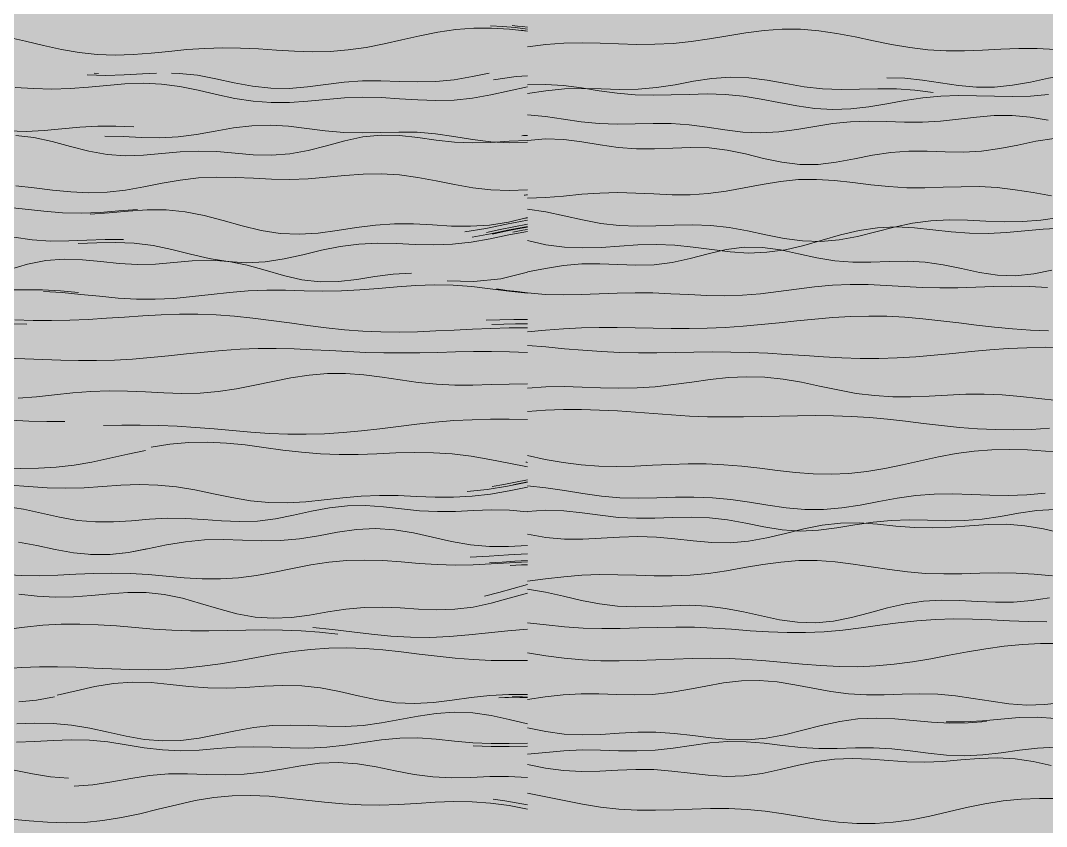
# Model space of a CAD drawing. Header units: metres. Extents: x 0 to 46.1, y -33.1 to 1.9.
# Drawn here: x 10.358 to 11.657, y -26.954 to -25.933 of the extents above; entities that cross this region are included whole.
import ezdxf

# ---------------------------------------------------------------- set-up
doc = ezdxf.new("R2010")
doc.units = ezdxf.units.M
doc.header["$LTSCALE"] = 0.02
doc.layers.add('CONTEXT', color=7, linetype='Continuous', lineweight=13, true_color=0x787878)
doc.layers.add('FILL_(240, 240, 240)', color=7, linetype='Continuous', true_color=0xf0f0f0)

msp = doc.modelspace()

# ---------------------------------------------------------------- hatches: boundary and pattern name
at = {"layer": 'FILL_(240, 240, 240)'}
msp.add_hatch(color=256, dxfattribs=at).paths.add_polyline_path([(19, -28), (19, -25.5), (9, -25.5), (9, -28), (19, -28)])

# ---------------------------------------------------------------- linework, layer by layer
at = {"layer": 'CONTEXT', "lineweight": 9, "transparency": 33554470}
for points in [[(10.9531, -25.94), (10.9688, -25.9408), (10.9844, -25.9422), (11, -25.944)], [(10.9808, -25.9395), (10.9872, -25.9402), (10.9936, -25.9409), (11, -25.9417)], [(10.3414, -25.9544), (10.3641, -25.9595), (10.3868, -25.9648), (10.4095, -25.9698), (10.4322, -25.9736), (10.4549, -25.9761), (10.4776, -25.9769), (10.5003, -25.9763), (10.5231, -25.9746), (10.5458, -25.9723), (10.5685, -25.9701), (10.5912, -25.9685), (10.6139, -25.9678), (10.6366, -25.968), (10.6593, -25.9691), (10.682, -25.9706), (10.7048, -25.9721), (10.7275, -25.9728), (10.7502, -25.9724), (10.7729, -25.9705), (10.7956, -25.9673), (10.8183, -25.9628), (10.841, -25.9577), (10.8637, -25.9525), (10.8864, -25.948), (10.9092, -25.9446), (10.9319, -25.9429), (10.9546, -25.9428), (10.9773, -25.9443), (11, -25.9468)], [(10.992, -25.9456), (10.9946, -25.9459), (10.9973, -25.9462), (11, -25.9466)], [(11, -25.9666), (11.0231, -25.9637), (11.0461, -25.962), (11.0692, -25.9615), (11.0922, -25.962), (11.1153, -25.9628), (11.1384, -25.9634), (11.1614, -25.9633), (11.1845, -25.9621), (11.2075, -25.9598), (11.2306, -25.9565), (11.2537, -25.9527), (11.2767, -25.949), (11.2998, -25.946), (11.3228, -25.9443), (11.3459, -25.9443), (11.369, -25.9461), (11.392, -25.9495), (11.4151, -25.9539), (11.4382, -25.9589), (11.4612, -25.9636), (11.4843, -25.9675), (11.5073, -25.9702), (11.5304, -25.9715), (11.5535, -25.9715), (11.5765, -25.9707), (11.5996, -25.9696), (11.6226, -25.9688), (11.6457, -25.9688), (11.6688, -25.9698)], [(10.4424, -26.0019), (10.4657, -26.0027), (10.4889, -26.0021), (10.5121, -26.0008), (10.5299, -26)], [(10.451, -26), (10.4564, -26.0003)], [(10.549, -26), (10.5586, -26.0002), (10.5818, -26.0026), (10.6051, -26.0069), (10.6283, -26.012), (10.6515, -26.0164), (10.6748, -26.019), (10.698, -26.0192), (10.7212, -26.0172), (10.7445, -26.0141), (10.7677, -26.0113), (10.7909, -26.0096), (10.8141, -26.0095), (10.8374, -26.0103), (10.8606, -26.011), (10.8838, -26.0105), (10.9071, -26.0082), (10.9303, -26.0042), (10.9513, -26)], [(10.957, -26.0085), (10.9713, -26.006), (10.9857, -26.0042), (11, -26.0032)], [(11, -26.0256), (11.0234, -26.0221), (11.0467, -26.0199), (11.0701, -26.0192), (11.0935, -26.0198), (11.1168, -26.0204), (11.1402, -26.0201), (11.1635, -26.0181), (11.1869, -26.0145), (11.2103, -26.0102), (11.2336, -26.0065), (11.257, -26.0048), (11.2804, -26.0057), (11.3037, -26.0088), (11.3271, -26.0131), (11.3505, -26.0171), (11.3738, -26.0198), (11.3972, -26.0207), (11.4205, -26.0203), (11.4439, -26.0196), (11.4673, -26.0196), (11.4906, -26.0213), (11.514, -26.0243)], [(11.4551, -26.0056), (11.4779, -26.0064), (11.5006, -26.0086), (11.5234, -26.012), (11.5461, -26.0154), (11.5689, -26.0175), (11.5916, -26.0176), (11.6144, -26.0152), (11.6372, -26.0111), (11.6599, -26.0063), (11.6827, -26.0022), (11.7036, -26)], [(10.3511, -26.0179), (10.3743, -26.0193), (10.3974, -26.02), (10.4206, -26.0194), (10.4438, -26.0177), (10.467, -26.0154), (10.4901, -26.0134), (10.5133, -26.0126), (10.5365, -26.0137), (10.5597, -26.0168), (10.5828, -26.0215), (10.606, -26.0268), (10.6292, -26.0318), (10.6524, -26.0354), (10.6755, -26.0371), (10.6987, -26.0369), (10.7219, -26.0353), (10.7451, -26.0331), (10.7682, -26.0312), (10.7914, -26.0304), (10.8146, -26.0308), (10.8378, -26.0322), (10.8609, -26.0338), (10.8841, -26.0346), (10.9073, -26.034), (10.9305, -26.0315), (10.9536, -26.0274), (10.9768, -26.0222), (11, -26.0171)], [(11, -26.0148), (11.0228, -26.0143), (11.0455, -26.0157), (11.0683, -26.0186), (11.091, -26.0221), (11.1138, -26.0252), (11.1366, -26.0272), (11.1593, -26.0279), (11.1821, -26.0275), (11.2048, -26.0267), (11.2276, -26.0262), (11.2504, -26.0269), (11.2731, -26.029), (11.2959, -26.0326), (11.3186, -26.037), (11.3414, -26.0413), (11.3642, -26.0445), (11.3869, -26.046), (11.4097, -26.0452), (11.4324, -26.0426), (11.4552, -26.0387), (11.4779, -26.0346), (11.5007, -26.031), (11.5235, -26.0288), (11.5462, -26.028), (11.569, -26.0284), (11.5917, -26.0291), (11.6145, -26.0295), (11.6373, -26.0288), (11.66, -26.0267)], [(11, -26.0528), (11.0227, -26.0549), (11.0455, -26.0582), (11.0682, -26.0614), (11.091, -26.0637), (11.1137, -26.0644), (11.1365, -26.0641), (11.1592, -26.0635), (11.182, -26.0637), (11.2047, -26.0652), (11.2275, -26.0681), (11.2502, -26.0716), (11.273, -26.0744), (11.2957, -26.0755), (11.3185, -26.0743), (11.3412, -26.0713), (11.364, -26.0674), (11.3867, -26.0638), (11.4094, -26.0615), (11.4322, -26.0608), (11.4549, -26.0613), (11.4777, -26.062), (11.5004, -26.062), (11.5232, -26.0606), (11.5459, -26.0581), (11.5687, -26.0554), (11.5914, -26.0535), (11.6142, -26.0534), (11.6369, -26.0555), (11.6597, -26.0592)], [(10.3421, -26.073), (10.3648, -26.0738), (10.3876, -26.0727), (10.4103, -26.0705), (10.4331, -26.0683), (10.4558, -26.0671), (10.4786, -26.0671), (10.5013, -26.068)], [(10.4645, -26.0797), (10.4878, -26.0802), (10.5111, -26.0812), (10.5344, -26.0817), (10.5576, -26.0806), (10.5809, -26.0777), (10.6042, -26.0735), (10.6275, -26.0693), (10.6508, -26.0664), (10.6741, -26.0656), (10.6973, -26.067), (10.7206, -26.0698), (10.7439, -26.0728), (10.7672, -26.0749), (10.7905, -26.0756), (10.8137, -26.0751), (10.837, -26.0744), (10.8603, -26.0747), (10.8836, -26.0766), (10.9069, -26.0799), (10.9302, -26.0838), (10.9534, -26.087), (10.9767, -26.0883), (11, -26.0873)], [(10.3517, -26.0789), (10.3748, -26.0815), (10.398, -26.0866), (10.4211, -26.0929), (10.4443, -26.0988), (10.4674, -26.103), (10.4906, -26.1045), (10.5137, -26.1037), (10.5369, -26.1015), (10.5601, -26.0994), (10.5832, -26.0985), (10.6064, -26.0993), (10.6295, -26.1012), (10.6527, -26.1033), (10.6758, -26.1039), (10.699, -26.1021), (10.7221, -26.0978), (10.7453, -26.0918), (10.7685, -26.0856), (10.7916, -26.0807), (10.8148, -26.0784), (10.8379, -26.0788), (10.8611, -26.0814), (10.8842, -26.0846), (10.9074, -26.0872), (10.9305, -26.0881), (10.9537, -26.0875), (10.9768, -26.0861), (11, -26.0852)], [(10.9927, -26.0791), (10.9951, -26.079), (10.9976, -26.079), (11, -26.0789)], [(11, -26.0853), (11.023, -26.0832), (11.046, -26.084), (11.069, -26.087), (11.092, -26.0908), (11.115, -26.0941), (11.138, -26.0958), (11.1611, -26.0958), (11.1841, -26.0948), (11.2071, -26.094), (11.2301, -26.0946), (11.2531, -26.0974), (11.2761, -26.1022), (11.2991, -26.1078), (11.3221, -26.1127), (11.3451, -26.1156), (11.3681, -26.1156), (11.3911, -26.1128), (11.4141, -26.1084), (11.4371, -26.1037), (11.4602, -26.1002), (11.4832, -26.0986), (11.5062, -26.0987), (11.5292, -26.0996), (11.5522, -26.1), (11.5752, -26.0987), (11.5982, -26.0955), (11.6212, -26.0909), (11.6442, -26.0861), (11.6672, -26.0828)], [(10.3518, -26.1426), (10.375, -26.145), (10.3981, -26.1479), (10.4213, -26.1503), (10.4444, -26.1514), (10.4676, -26.1506), (10.4907, -26.1479), (10.5139, -26.1439), (10.537, -26.1394), (10.5602, -26.1354), (10.5833, -26.1326), (10.6065, -26.1315), (10.6296, -26.1319), (10.6528, -26.133), (10.6759, -26.1341), (10.6991, -26.1344), (10.7222, -26.1336), (10.7454, -26.1318), (10.7685, -26.1296), (10.7917, -26.1279), (10.8148, -26.1275), (10.838, -26.1288), (10.8611, -26.1319), (10.8843, -26.1363), (10.9074, -26.1409), (10.9306, -26.1449), (10.9537, -26.1475), (10.9769, -26.1483), (11, -26.1476)], [(11, -26.1584), (11.0229, -26.1574), (11.0458, -26.1555), (11.0687, -26.1533), (11.0915, -26.1517), (11.1144, -26.1512), (11.1373, -26.1518), (11.1602, -26.1529), (11.1831, -26.1539), (11.206, -26.1538), (11.2289, -26.1523), (11.2518, -26.1493), (11.2746, -26.1452), (11.2975, -26.1408), (11.3204, -26.137), (11.3433, -26.1347), (11.3662, -26.1344), (11.3891, -26.1357), (11.412, -26.1383), (11.4349, -26.1412), (11.4577, -26.1435), (11.4806, -26.1449), (11.5035, -26.145), (11.5264, -26.1444), (11.5493, -26.1437), (11.5722, -26.1436), (11.5951, -26.1448), (11.618, -26.1475), (11.6408, -26.1512), (11.6637, -26.1553)], [(10.9958, -26.1543), (10.9972, -26.1542), (10.9986, -26.1541), (11, -26.154)], [(9.9601, -26.1943), (9.9838, -26.1925), (10.0075, -26.1911), (10.0313, -26.191), (10.055, -26.1925), (10.0787, -26.1953), (10.1025, -26.1984), (10.1262, -26.2006), (10.1499, -26.2008), (10.1737, -26.1986), (10.1974, -26.1939), (10.2211, -26.1875), (10.2449, -26.1807), (10.2686, -26.1747), (10.2923, -26.1706), (10.3161, -26.1691), (10.3398, -26.1698), (10.3635, -26.1721), (10.3873, -26.1748), (10.411, -26.1768), (10.4347, -26.1774), (10.4585, -26.1764), (10.4822, -26.1744), (10.5059, -26.1724)], [(10.4459, -26.1783), (10.47, -26.1767), (10.4941, -26.1745), (10.5182, -26.1728), (10.5423, -26.1729), (10.5663, -26.1753), (10.5904, -26.1801), (10.6145, -26.1865), (10.6386, -26.1934), (10.6627, -26.1992), (10.6868, -26.203), (10.7109, -26.204), (10.735, -26.2024), (10.7591, -26.1991), (10.7832, -26.1954), (10.8073, -26.1923), (10.8314, -26.1908), (10.8554, -26.1909), (10.8795, -26.1921), (10.9036, -26.1935), (10.9277, -26.1938), (10.9518, -26.1922), (10.9759, -26.1884), (11, -26.1827)], [(11, -26.1722), (11.0232, -26.1757), (11.0464, -26.1806), (11.0697, -26.1858), (11.0929, -26.1901), (11.1161, -26.1928), (11.1393, -26.1937), (11.1625, -26.1932), (11.1858, -26.1923), (11.209, -26.1918), (11.2322, -26.1928), (11.2554, -26.1955), (11.2786, -26.1997), (11.3019, -26.2047), (11.3251, -26.2093), (11.3483, -26.2123), (11.3715, -26.2129), (11.3947, -26.2109), (11.418, -26.2066), (11.4412, -26.2008), (11.4644, -26.1949), (11.4876, -26.19), (11.5108, -26.1868), (11.5341, -26.1856), (11.5573, -26.1861), (11.5805, -26.1873), (11.6037, -26.1882), (11.6269, -26.1879), (11.6502, -26.1861), (11.6734, -26.1827)], [(10.9207, -26.2007), (10.9472, -26.1965), (10.9736, -26.1911), (11, -26.186)], [(10.9973, -26.1836), (10.9982, -26.1835), (10.9991, -26.1833), (11, -26.1832)], [(10.4308, -26.2157), (10.4545, -26.2146), (10.4782, -26.2142), (10.5019, -26.2152), (10.5256, -26.2183), (10.5494, -26.2232), (10.5731, -26.229), (10.5968, -26.2345), (10.6205, -26.2385), (10.6442, -26.2401), (10.6679, -26.2389), (10.6917, -26.2352), (10.7154, -26.2299), (10.7391, -26.2242), (10.7628, -26.2195), (10.7865, -26.2165), (10.8103, -26.2154), (10.834, -26.2158), (10.8577, -26.2169), (10.8814, -26.2174), (10.9051, -26.2166), (10.9288, -26.214), (10.9526, -26.2098), (10.9763, -26.2048), (11, -26.2003)], [(10.9298, -26.2074), (10.9532, -26.2033), (10.9766, -26.1984), (11, -26.1939)], [(10.9479, -26.2015), (10.9652, -26.198), (10.9826, -26.1944), (11, -26.1911)], [(10.9555, -26.2036), (10.9703, -26.2005), (10.9852, -26.1975), (11, -26.1948)], [(10.9816, -26.2012), (10.9878, -26.2), (10.9939, -26.1989), (11, -26.1978)], [(11, -26.212), (11.0233, -26.2172), (11.0467, -26.2203), (11.07, -26.2213), (11.0933, -26.2205), (11.1167, -26.2188), (11.14, -26.2172), (11.1634, -26.2167), (11.1867, -26.2178), (11.21, -26.2202), (11.2334, -26.2234), (11.2567, -26.2262), (11.28, -26.2277), (11.3034, -26.2268), (11.3267, -26.2235), (11.3501, -26.218), (11.3734, -26.2113), (11.3967, -26.2046), (11.4201, -26.1991), (11.4434, -26.1957), (11.4667, -26.1947), (11.4901, -26.1958), (11.5134, -26.1982), (11.5368, -26.2008), (11.5601, -26.2025), (11.5834, -26.2028), (11.6068, -26.2017), (11.6301, -26.1996), (11.6534, -26.1974), (11.6768, -26.1964)], [(10.3493, -26.2078), (10.3724, -26.211), (10.3956, -26.2125), (10.4188, -26.2124), (10.4419, -26.2115), (10.4651, -26.2106), (10.4883, -26.2107)], [(11, -26.2514), (11.0229, -26.2471), (11.0458, -26.2434), (11.0687, -26.2414), (11.0916, -26.2413), (11.1145, -26.2424), (11.1374, -26.2432), (11.1603, -26.2425), (11.1832, -26.2395), (11.2061, -26.2345), (11.229, -26.2285), (11.2519, -26.2233), (11.2748, -26.2203), (11.2977, -26.2205), (11.3206, -26.2236), (11.3435, -26.2285), (11.3664, -26.2337), (11.3893, -26.2376), (11.4122, -26.2394), (11.4351, -26.2393), (11.458, -26.2383), (11.4809, -26.2379), (11.5038, -26.2392), (11.5268, -26.2425), (11.5497, -26.2474), (11.5726, -26.2524), (11.5955, -26.2559), (11.6184, -26.2567), (11.6413, -26.2542), (11.6642, -26.2492)], [(10.3437, -26.2486), (10.3668, -26.242), (10.39, -26.2373), (10.4132, -26.2353), (10.4363, -26.2361), (10.4595, -26.2385), (10.4826, -26.241), (10.5058, -26.2423), (10.5289, -26.2417), (10.5521, -26.2398), (10.5752, -26.2377), (10.5984, -26.2369), (10.6216, -26.2386), (10.6447, -26.2431), (10.6679, -26.2495), (10.691, -26.2563), (10.7142, -26.2616), (10.7373, -26.2642), (10.7605, -26.2638), (10.7837, -26.261), (10.8068, -26.2574), (10.83, -26.2544), (10.8531, -26.2531)], [(10.8983, -26.2629), (10.9322, -26.2638), (10.9661, -26.2602), (11, -26.2518)], [(10.3404, -26.2743), (10.3631, -26.2741), (10.3858, -26.2744), (10.4086, -26.2756), (10.4313, -26.2776)], [(10.3869, -26.2765), (10.4105, -26.2778), (10.4341, -26.28), (10.4577, -26.2825), (10.4813, -26.2848), (10.5048, -26.2862), (10.5284, -26.2863), (10.552, -26.2851), (10.5756, -26.2828), (10.5992, -26.28), (10.6227, -26.2775), (10.6463, -26.2757), (10.6699, -26.2748), (10.6935, -26.2749), (10.717, -26.2754), (10.7406, -26.2758), (10.7642, -26.2755), (10.7878, -26.2745), (10.8114, -26.2727), (10.8349, -26.2706), (10.8585, -26.2688), (10.8821, -26.268), (10.9057, -26.2684), (10.9293, -26.2702), (10.9528, -26.2729), (10.9764, -26.276), (11, -26.2787)], [(10.9607, -26.2732), (10.9738, -26.275), (10.9869, -26.2766), (11, -26.278)], [(11, -26.2783), (11.0227, -26.28), (11.0454, -26.2806), (11.0682, -26.2802), (11.0909, -26.2794), (11.1136, -26.2785), (11.1363, -26.278), (11.159, -26.2782), (11.1818, -26.2792), (11.2045, -26.2804), (11.2272, -26.2815), (11.2499, -26.2818), (11.2726, -26.2811), (11.2953, -26.2793), (11.3181, -26.2765), (11.3408, -26.2734), (11.3635, -26.2705), (11.3862, -26.2685), (11.4089, -26.2675), (11.4317, -26.2677), (11.4544, -26.2687), (11.4771, -26.2701), (11.4998, -26.2713), (11.5225, -26.2719), (11.5453, -26.2718), (11.568, -26.2711), (11.5907, -26.2702), (11.6134, -26.2697), (11.6361, -26.2701), (11.6588, -26.2715)], [(10.3506, -26.3125), (10.3738, -26.313), (10.397, -26.313), (10.4202, -26.3126), (10.4433, -26.3117), (10.4665, -26.3103), (10.4897, -26.3088), (10.5129, -26.3073), (10.5361, -26.306), (10.5593, -26.3053), (10.5825, -26.3053), (10.6057, -26.3061), (10.6289, -26.3078), (10.6521, -26.3101), (10.6753, -26.3131), (10.6985, -26.3163), (10.7217, -26.3195), (10.7449, -26.3225), (10.7681, -26.3249), (10.7913, -26.3267), (10.8144, -26.3277), (10.8376, -26.3278), (10.8608, -26.3274), (10.884, -26.3264), (10.9072, -26.3252), (10.9304, -26.324), (10.9536, -26.3231), (10.9768, -26.3225), (11, -26.3225)], [(10.3429, -26.3172), (10.3657, -26.3178)], [(10.9476, -26.3127), (10.9651, -26.3122), (10.9825, -26.3119), (11, -26.3119)], [(10.9549, -26.318), (10.9699, -26.3176), (10.985, -26.3174), (11, -26.3174)], [(11, -26.3273), (11.0228, -26.3252), (11.0455, -26.3236), (11.0683, -26.3225), (11.091, -26.322), (11.1138, -26.322), (11.1366, -26.3223), (11.1593, -26.3228), (11.1821, -26.3232), (11.2048, -26.3232), (11.2276, -26.3229), (11.2504, -26.3219), (11.2731, -26.3204), (11.2959, -26.3184), (11.3187, -26.3161), (11.3414, -26.3136), (11.3642, -26.3113), (11.3869, -26.3094), (11.4097, -26.3081), (11.4325, -26.3075), (11.4552, -26.3078), (11.478, -26.309), (11.5007, -26.3109), (11.5235, -26.3134), (11.5463, -26.3161), (11.569, -26.3189), (11.5918, -26.3215), (11.6145, -26.3236), (11.6373, -26.3252), (11.6601, -26.3261)], [(11, -26.3446), (11.0234, -26.3467), (11.0468, -26.3489), (11.0703, -26.3508), (11.0937, -26.3524), (11.1171, -26.3535), (11.1405, -26.354), (11.164, -26.354), (11.1874, -26.3537), (11.2108, -26.3533), (11.2342, -26.353), (11.2577, -26.3531), (11.2811, -26.3536), (11.3045, -26.3546), (11.3279, -26.356), (11.3513, -26.3576), (11.3748, -26.3592), (11.3982, -26.3605), (11.4216, -26.3612), (11.445, -26.3613), (11.4685, -26.3606), (11.4919, -26.3591), (11.5153, -26.3571), (11.5387, -26.3548), (11.5622, -26.3525), (11.5856, -26.3503), (11.609, -26.3486), (11.6324, -26.3476), (11.6559, -26.3471), (11.6793, -26.3472)], [(10.3404, -26.361), (10.3632, -26.3617), (10.3859, -26.3626), (10.4087, -26.3634), (10.4314, -26.3639), (10.4542, -26.3639), (10.4769, -26.3632), (10.4996, -26.362), (10.5224, -26.3601), (10.5451, -26.3579), (10.5679, -26.3555), (10.5906, -26.3531), (10.6134, -26.3511), (10.6361, -26.3496), (10.6588, -26.3488), (10.6816, -26.3487), (10.7043, -26.3492), (10.7271, -26.3502), (10.7498, -26.3513), (10.7726, -26.3525), (10.7953, -26.3535), (10.8181, -26.3541), (10.8408, -26.3542), (10.8635, -26.354), (10.8863, -26.3535), (10.909, -26.3529), (10.9318, -26.3525), (10.9545, -26.3523), (10.9773, -26.3527), (11, -26.3537)], [(10.3548, -26.4117), (10.3779, -26.4097), (10.4009, -26.4071), (10.4239, -26.4046), (10.447, -26.4029), (10.47, -26.4023), (10.4931, -26.4026), (10.5161, -26.4037), (10.5392, -26.4049), (10.5622, -26.4055), (10.5852, -26.405), (10.6083, -26.403), (10.6313, -26.3996), (10.6544, -26.3951), (10.6774, -26.3902), (10.7004, -26.3856), (10.7235, -26.3822), (10.7465, -26.3804), (10.7696, -26.3804), (10.7926, -26.3821), (10.8157, -26.385), (10.8387, -26.3883), (10.8617, -26.3915), (10.8848, -26.3938), (10.9078, -26.395), (10.9309, -26.3951), (10.9539, -26.3944), (10.977, -26.3936), (11, -26.3933)], [(11, -26.3989), (11.0231, -26.3972), (11.0463, -26.3968), (11.0694, -26.3974), (11.0925, -26.3983), (11.1157, -26.3988), (11.1388, -26.3985), (11.1619, -26.397), (11.1851, -26.3944), (11.2082, -26.3912), (11.2313, -26.3879), (11.2545, -26.3854), (11.2776, -26.3843), (11.3007, -26.385), (11.3239, -26.3874), (11.347, -26.3914), (11.3701, -26.3962), (11.3933, -26.4011), (11.4164, -26.4054), (11.4395, -26.4083), (11.4627, -26.4097), (11.4858, -26.4098), (11.5089, -26.4089), (11.5321, -26.4076), (11.5552, -26.4066), (11.5784, -26.4065), (11.6015, -26.4075), (11.6246, -26.4095), (11.6478, -26.412), (11.6709, -26.4144)], [(11, -26.4284), (11.0228, -26.4268), (11.0456, -26.4259), (11.0684, -26.4258), (11.0912, -26.4265), (11.114, -26.4277), (11.1368, -26.4294), (11.1596, -26.4311), (11.1825, -26.4328), (11.2053, -26.4341), (11.2281, -26.435), (11.2509, -26.4353), (11.2737, -26.4352), (11.2965, -26.4348), (11.3193, -26.4342), (11.3421, -26.4337), (11.3649, -26.4335), (11.3877, -26.4338), (11.4105, -26.4347), (11.4333, -26.4362), (11.4561, -26.4383), (11.4789, -26.4408), (11.5018, -26.4435), (11.5246, -26.4462), (11.5474, -26.4485), (11.5702, -26.4503), (11.593, -26.4514), (11.6158, -26.4516), (11.6386, -26.451), (11.6614, -26.4497)], [(10.3456, -26.4394), (10.3684, -26.4405), (10.3912, -26.441), (10.414, -26.441)], [(10.4627, -26.4462), (10.4861, -26.4458), (10.5094, -26.4457), (10.5328, -26.4462), (10.5562, -26.4471), (10.5795, -26.4486), (10.6029, -26.4505), (10.6262, -26.4525), (10.6496, -26.4545), (10.673, -26.4561), (10.6963, -26.4571), (10.7197, -26.4573), (10.743, -26.4566), (10.7664, -26.4551), (10.7898, -26.4529), (10.8131, -26.4502), (10.8365, -26.4473), (10.8598, -26.4445), (10.8832, -26.442), (10.9066, -26.44), (10.9299, -26.4388), (10.9533, -26.4382), (10.9766, -26.4382), (11, -26.4387)], [(10.5231, -26.4737), (10.5469, -26.4699), (10.5708, -26.4677), (10.5946, -26.4672), (10.6185, -26.4683), (10.6423, -26.4707), (10.6662, -26.4739), (10.69, -26.4772), (10.7138, -26.48), (10.7377, -26.482), (10.7615, -26.4828), (10.7854, -26.4827), (10.8092, -26.4819), (10.8331, -26.4809), (10.8569, -26.4803), (10.8808, -26.4806), (10.9046, -26.4821), (10.9285, -26.485), (10.9523, -26.489), (10.9762, -26.4937), (11, -26.4986)], [(10.3352, -26.4997), (10.3578, -26.5005), (10.3804, -26.5003), (10.403, -26.4989), (10.4257, -26.4962), (10.4483, -26.4924), (10.4709, -26.4876), (10.4936, -26.4826), (10.5162, -26.4778)], [(11, -26.4843), (11.0226, -26.489), (11.0453, -26.493), (11.0679, -26.4959), (11.0905, -26.4976), (11.1131, -26.498), (11.1358, -26.4976), (11.1584, -26.4965), (11.181, -26.4954), (11.2037, -26.4948), (11.2263, -26.4948), (11.2489, -26.4959), (11.2716, -26.4978), (11.2942, -26.5003), (11.3168, -26.5031), (11.3394, -26.5057), (11.3621, -26.5074), (11.3847, -26.5079), (11.4073, -26.5069), (11.43, -26.5044), (11.4526, -26.5006), (11.4752, -26.4959), (11.4979, -26.4907), (11.5205, -26.4858), (11.5431, -26.4816), (11.5657, -26.4785), (11.5884, -26.4768), (11.611, -26.4764), (11.6336, -26.4771), (11.6563, -26.4786), (11.6789, -26.4802)], [(10.998, -26.4924), (10.9987, -26.4925), (10.9993, -26.4926), (11, -26.4928)], [(10.3446, -26.5215), (10.368, -26.5235), (10.3914, -26.525), (10.4148, -26.5256), (10.4382, -26.525), (10.4616, -26.5235), (10.485, -26.5219), (10.5084, -26.521), (10.5318, -26.5215), (10.5552, -26.5238), (10.5787, -26.5277), (10.6021, -26.5325), (10.6255, -26.5374), (10.6489, -26.5414), (10.6723, -26.5437), (10.6957, -26.544), (10.7191, -26.5427), (10.7425, -26.5402), (10.7659, -26.5376), (10.7893, -26.5356), (10.8127, -26.5347), (10.8361, -26.5349), (10.8596, -26.5359), (10.883, -26.5369), (10.9064, -26.537), (10.9298, -26.5358), (10.9532, -26.533), (10.9766, -26.5288), (11, -26.5241)], [(10.9234, -26.5299), (10.9489, -26.5272), (10.9745, -26.5228), (11, -26.5177)], [(10.9551, -26.5235), (10.97, -26.5209), (10.985, -26.518), (11, -26.5149)], [(10.9817, -26.5211), (10.9878, -26.5199), (10.9939, -26.5186), (11, -26.5174)], [(11, -26.5224), (11.0234, -26.5249), (11.0468, -26.5285), (11.0703, -26.5323), (11.0937, -26.5356), (11.1171, -26.5376), (11.1405, -26.5382), (11.164, -26.5378), (11.1874, -26.5371), (11.2108, -26.5368), (11.2342, -26.5377), (11.2577, -26.5399), (11.2811, -26.5432), (11.3045, -26.547), (11.3279, -26.5504), (11.3514, -26.5524), (11.3748, -26.5525), (11.3982, -26.5505), (11.4216, -26.5469), (11.4451, -26.5425), (11.4685, -26.5383), (11.4919, -26.535), (11.5153, -26.5332), (11.5388, -26.5328), (11.5622, -26.5335), (11.5856, -26.5343), (11.609, -26.5346), (11.6325, -26.5338), (11.6559, -26.5318)], [(10.3387, -26.5489), (10.3615, -26.5523), (10.3843, -26.5572), (10.4071, -26.5623), (10.4299, -26.5663), (10.4527, -26.5683), (10.4755, -26.5682), (10.4983, -26.5667), (10.5211, -26.5649), (10.5439, -26.5637), (10.5667, -26.5639), (10.5895, -26.5652), (10.6123, -26.567), (10.6351, -26.5679), (10.6579, -26.5672), (10.6807, -26.5643), (10.7035, -26.5598), (10.7263, -26.5547), (10.7492, -26.5503), (10.772, -26.5477), (10.7948, -26.5475), (10.8176, -26.5491), (10.8404, -26.5517), (10.8632, -26.5541), (10.886, -26.5552), (10.9088, -26.5551), (10.9316, -26.554), (10.9544, -26.553), (10.9772, -26.5533), (11, -26.5554)], [(11, -26.555), (11.023, -26.5534), (11.0461, -26.5541), (11.0691, -26.5567), (11.0922, -26.5599), (11.1152, -26.5625), (11.1383, -26.5637), (11.1613, -26.5635), (11.1843, -26.5626), (11.2074, -26.5621), (11.2304, -26.563), (11.2535, -26.5658), (11.2765, -26.57), (11.2995, -26.5745), (11.3226, -26.5782), (11.3456, -26.5798), (11.3687, -26.5789), (11.3917, -26.5759), (11.4148, -26.572), (11.4378, -26.5685), (11.4608, -26.5663), (11.4839, -26.5657), (11.5069, -26.5662), (11.53, -26.5668), (11.553, -26.5665), (11.576, -26.5646), (11.5991, -26.5612), (11.6221, -26.5572), (11.6452, -26.5538), (11.6682, -26.5524)], [(10.4465, -26.6096), (10.4705, -26.6096), (10.4946, -26.6068), (10.5187, -26.6023), (10.5427, -26.5973), (10.5668, -26.5933), (10.5909, -26.591), (10.6149, -26.5907), (10.639, -26.5914), (10.6631, -26.5922), (10.6871, -26.5917), (10.7112, -26.5895), (10.7353, -26.5857), (10.7593, -26.5814), (10.7834, -26.578), (10.8075, -26.5767), (10.8315, -26.5781), (10.8556, -26.5821), (10.8797, -26.5875), (10.9037, -26.593), (10.9278, -26.5971), (10.9519, -26.5992), (10.9759, -26.5992), (11, -26.5981)], [(11, -26.5837), (11.0233, -26.5879), (11.0467, -26.5901), (11.07, -26.5902), (11.0934, -26.5889), (11.1167, -26.5874), (11.14, -26.5866), (11.1634, -26.5874), (11.1867, -26.5895), (11.21, -26.5922), (11.2334, -26.5943), (11.2567, -26.5947), (11.2801, -26.5928), (11.3034, -26.5885), (11.3267, -26.5828), (11.3501, -26.5769), (11.3734, -26.5723), (11.3967, -26.5698), (11.4201, -26.5696), (11.4434, -26.5712), (11.4668, -26.5735), (11.4901, -26.5754), (11.5134, -26.5759), (11.5368, -26.5751), (11.5601, -26.5733), (11.5835, -26.5716), (11.6068, -26.5712), (11.6301, -26.573), (11.6535, -26.5769), (11.6768, -26.5824)], [(10.355, -26.5938), (10.3783, -26.5981), (10.4015, -26.603), (10.4247, -26.6073), (10.448, -26.6097), (10.4712, -26.6096), (10.4945, -26.6069), (10.5177, -26.6025)], [(10.3363, -26.6347), (10.3592, -26.6363), (10.382, -26.6365), (10.4049, -26.6358), (10.4278, -26.6345), (10.4507, -26.6334), (10.4736, -26.633), (10.4965, -26.6335), (10.5194, -26.635), (10.5423, -26.637), (10.5651, -26.639), (10.588, -26.6403), (10.6109, -26.6404), (10.6338, -26.6389), (10.6567, -26.636), (10.6796, -26.6319), (10.7025, -26.6272), (10.7254, -26.6228), (10.7482, -26.6193), (10.7711, -26.6172), (10.794, -26.6166), (10.8169, -26.6173), (10.8398, -26.6189), (10.8627, -26.6208), (10.8856, -26.6222), (10.9085, -26.6229), (10.9313, -26.6226), (10.9542, -26.6215), (10.9771, -26.62), (11, -26.6188)], [(10.9274, -26.6127), (10.9516, -26.6116), (10.9758, -26.6101), (11, -26.6088)], [(10.952, -26.6201), (10.968, -26.6191), (10.984, -26.6181), (11, -26.6173)], [(11, -26.6434), (11.0229, -26.6404), (11.0459, -26.6377), (11.0688, -26.6358), (11.0917, -26.635), (11.1146, -26.6351), (11.1376, -26.6357), (11.1605, -26.6364), (11.1834, -26.6365), (11.2063, -26.6356), (11.2293, -26.6334), (11.2522, -26.6301), (11.2751, -26.6261), (11.298, -26.6222), (11.321, -26.6191), (11.3439, -26.6173), (11.3668, -26.6172), (11.3898, -26.6188), (11.4127, -26.6216), (11.4356, -26.6252), (11.4585, -26.6287), (11.4815, -26.6316), (11.5044, -26.6335), (11.5273, -26.6341), (11.5502, -26.6339), (11.5732, -26.6332), (11.5961, -26.6327), (11.619, -26.633), (11.6419, -26.6343), (11.6649, -26.6367)], [(10.9779, -26.6235), (10.9853, -26.623), (10.9926, -26.6227), (11, -26.6224)], [(10.9457, -26.6622), (10.9638, -26.6577), (10.9819, -26.6525), (11, -26.6475)], [(11, -26.6533), (11.0228, -26.6571), (11.0456, -26.6623), (11.0684, -26.6677), (11.0912, -26.6722), (11.114, -26.675), (11.1368, -26.6759), (11.1596, -26.6754), (11.1824, -26.6744), (11.2052, -26.6739), (11.228, -26.6749), (11.2508, -26.6778), (11.2736, -26.6822), (11.2964, -26.6874), (11.3192, -26.6922), (11.342, -26.6954), (11.3648, -26.696), (11.3876, -26.6939), (11.4104, -26.6893), (11.4332, -26.6833), (11.456, -26.677), (11.4788, -26.6718), (11.5016, -26.6685), (11.5244, -26.6673), (11.5472, -26.6677), (11.57, -26.669), (11.5928, -26.6699), (11.6156, -26.6697), (11.6384, -26.6678), (11.6613, -26.6644)], [(10.3558, -26.6598), (10.3788, -26.6623), (10.4018, -26.6635), (10.4248, -26.6631), (10.4478, -26.6614), (10.4708, -26.6592), (10.4938, -26.6576), (10.5168, -26.6577), (10.5398, -26.6602), (10.5628, -26.665), (10.5859, -26.6715), (10.6089, -26.6785), (10.6319, -26.6847), (10.6549, -26.6888), (10.6779, -26.6903), (10.7009, -26.6892), (10.7239, -26.6862), (10.7469, -26.6823), (10.7699, -26.6789), (10.7929, -26.6767), (10.8159, -26.6762), (10.8389, -26.6772), (10.862, -26.6786), (10.885, -26.6796), (10.908, -26.6789), (10.931, -26.6762), (10.954, -26.6713), (10.977, -26.665), (11, -26.6584)], [(11, -26.6959), (11.0235, -26.6988), (11.047, -26.7012), (11.0705, -26.7027), (11.094, -26.7033), (11.1175, -26.7031), (11.141, -26.7025), (11.1644, -26.7018), (11.1879, -26.7015), (11.2114, -26.7017), (11.2349, -26.7027), (11.2584, -26.7042), (11.2819, -26.706), (11.3054, -26.7075), (11.3289, -26.7085), (11.3524, -26.7085), (11.3759, -26.7074), (11.3994, -26.7053), (11.4229, -26.7024), (11.4463, -26.6991), (11.4698, -26.696), (11.4933, -26.6934), (11.5168, -26.6918), (11.5403, -26.6912), (11.5638, -26.6915), (11.5873, -26.6924), (11.6108, -26.6935), (11.6343, -26.6943), (11.6578, -26.6946)], [(10.3394, -26.7046), (10.3627, -26.7016), (10.3861, -26.6992), (10.4094, -26.6978), (10.4328, -26.6976), (10.4562, -26.6984), (10.4795, -26.7), (10.5029, -26.702), (10.5263, -26.7039), (10.5496, -26.7054), (10.573, -26.7062), (10.5964, -26.7063), (10.6197, -26.7059), (10.6431, -26.7053), (10.6664, -26.705), (10.6898, -26.7052), (10.7132, -26.7062), (10.7365, -26.7081), (10.7599, -26.7106)], [(10.7282, -26.7019), (10.7529, -26.7045), (10.7776, -26.7075), (10.8023, -26.7105), (10.827, -26.713), (10.8518, -26.7144), (10.8765, -26.7146), (10.9012, -26.7134), (10.9259, -26.7114), (10.9506, -26.7088), (10.9753, -26.7063), (11, -26.7042)], [(11, -26.7342), (11.0232, -26.738), (11.0464, -26.741), (11.0697, -26.7431), (11.0929, -26.7443), (11.1161, -26.7444), (11.1393, -26.7439), (11.1625, -26.7429), (11.1858, -26.7419), (11.209, -26.7411), (11.2322, -26.7408), (11.2554, -26.7412), (11.2786, -26.7424), (11.3019, -26.7441), (11.3251, -26.7463), (11.3483, -26.7484), (11.3715, -26.7503), (11.3947, -26.7514), (11.418, -26.7516), (11.4412, -26.7507), (11.4644, -26.7486), (11.4876, -26.7454), (11.5108, -26.7415), (11.534, -26.7372), (11.5573, -26.7328), (11.5805, -26.7289), (11.6037, -26.7257), (11.6269, -26.7234), (11.6501, -26.7223), (11.6734, -26.7222)], [(10.3362, -26.7543), (10.359, -26.7528), (10.3819, -26.752), (10.4048, -26.7519), (10.4277, -26.7524), (10.4506, -26.7534), (10.4735, -26.7544), (10.4964, -26.7552), (10.5193, -26.7555), (10.5422, -26.755), (10.5651, -26.7535), (10.588, -26.7511), (10.6109, -26.7479), (10.6337, -26.744), (10.6566, -26.7399), (10.6795, -26.7359), (10.7024, -26.7324), (10.7253, -26.7297), (10.7482, -26.7282), (10.7711, -26.7278), (10.794, -26.7286), (10.8169, -26.7304), (10.8398, -26.7328), (10.8627, -26.7356), (10.8855, -26.7384), (10.9084, -26.7408), (10.9313, -26.7425), (10.9542, -26.7436), (10.9771, -26.7439), (11, -26.7436)], [(10.4042, -26.7878), (10.4281, -26.7821), (10.4519, -26.7767), (10.4757, -26.7728), (10.4996, -26.7712), (10.5234, -26.7718), (10.5472, -26.774), (10.5711, -26.7765), (10.5949, -26.7783), (10.6187, -26.7788), (10.6425, -26.7778), (10.6664, -26.7763), (10.6902, -26.7753), (10.714, -26.7758), (10.7379, -26.7784), (10.7617, -26.783), (10.7855, -26.7885), (10.8094, -26.7936), (10.8332, -26.7972), (10.857, -26.7983), (10.8808, -26.7971), (10.9047, -26.7941), (10.9285, -26.7907), (10.9523, -26.788), (10.9762, -26.7867), (11, -26.7869)], [(11, -26.7933), (11.0226, -26.7897), (11.0452, -26.7871), (11.0678, -26.7859), (11.0904, -26.786), (11.113, -26.7868), (11.1356, -26.7873), (11.1582, -26.7867), (11.1807, -26.7844), (11.2033, -26.7807), (11.2259, -26.7763), (11.2485, -26.7722), (11.2711, -26.7695), (11.2937, -26.769), (11.3163, -26.7708), (11.3389, -26.7744), (11.3615, -26.7789), (11.3841, -26.7831), (11.4067, -26.7861), (11.4293, -26.7874), (11.4519, -26.7874), (11.4745, -26.7866), (11.4971, -26.786), (11.5197, -26.7865), (11.5422, -26.7885), (11.5648, -26.7917), (11.5874, -26.7954), (11.61, -26.7986), (11.6326, -26.8003), (11.6552, -26.7997), (11.6778, -26.7969)], [(10.3556, -26.7961), (10.3782, -26.7939), (10.4008, -26.7897)], [(10.9639, -26.7909), (10.976, -26.7905), (10.988, -26.7904), (11, -26.7906)], [(10.9715, -26.7906), (10.981, -26.7904), (10.9905, -26.7905), (11, -26.7907)], [(10.9807, -26.7898), (10.9871, -26.7898), (10.9936, -26.7899), (11, -26.7901)], [(10.353, -26.8241), (10.3761, -26.8233), (10.3992, -26.8237), (10.4223, -26.8258), (10.4455, -26.8296), (10.4686, -26.8347), (10.4917, -26.8398), (10.5148, -26.8438), (10.5379, -26.8457), (10.561, -26.845), (10.5841, -26.842), (10.6072, -26.8375), (10.6303, -26.8327), (10.6534, -26.8287), (10.6765, -26.8263), (10.6996, -26.8256), (10.7227, -26.8262), (10.7458, -26.827), (10.7689, -26.8272), (10.792, -26.8259), (10.8152, -26.8229), (10.8383, -26.8187), (10.8614, -26.8143), (10.8845, -26.8108), (10.9076, -26.8092), (10.9307, -26.8102), (10.9538, -26.8136), (10.9769, -26.8187), (11, -26.8242)], [(11, -26.8289), (11.0233, -26.8338), (11.0465, -26.837), (11.0698, -26.838), (11.0931, -26.8374), (11.1163, -26.8359), (11.1396, -26.8347), (11.1628, -26.8346), (11.1861, -26.8361), (11.2094, -26.8387), (11.2326, -26.8417), (11.2559, -26.8439), (11.2792, -26.8443), (11.3024, -26.8423), (11.3257, -26.838), (11.3489, -26.8322), (11.3722, -26.8261), (11.3955, -26.8209), (11.4187, -26.8177), (11.442, -26.8167), (11.4653, -26.8177), (11.4885, -26.8198), (11.5118, -26.8219), (11.5351, -26.823), (11.5583, -26.8227), (11.5816, -26.8211)], [(11.5305, -26.8214), (11.5535, -26.8213), (11.5766, -26.82), (11.5997, -26.8179), (11.6227, -26.8161), (11.6458, -26.8156), (11.6689, -26.8172)], [(10.3528, -26.8473), (10.3759, -26.8464), (10.399, -26.8451), (10.4221, -26.8442), (10.4453, -26.8447), (10.4684, -26.847), (10.4915, -26.8506), (10.5146, -26.8543), (10.5377, -26.8571), (10.5608, -26.858), (10.5839, -26.8572), (10.6071, -26.8554), (10.6302, -26.8537), (10.6533, -26.853), (10.6764, -26.8534), (10.6995, -26.8543), (10.7226, -26.8547), (10.7457, -26.8537), (10.7689, -26.8512), (10.792, -26.8476), (10.8151, -26.8441), (10.8382, -26.842), (10.8613, -26.8419), (10.8844, -26.8435), (10.9075, -26.8459), (10.9307, -26.848), (10.9538, -26.849), (10.9769, -26.8489), (11, -26.8483)], [(10.931, -26.8519), (10.954, -26.8529), (10.977, -26.8528), (11, -26.8522)], [(11, -26.8624), (11.0231, -26.8602), (11.0462, -26.8582), (11.0692, -26.8571), (11.0923, -26.8573), (11.1154, -26.858), (11.1385, -26.8582), (11.1616, -26.8572), (11.1846, -26.8547), (11.2077, -26.8513), (11.2308, -26.8481), (11.2539, -26.8464), (11.277, -26.8466), (11.3, -26.8486), (11.3231, -26.8514), (11.3462, -26.8538), (11.3693, -26.8551), (11.3924, -26.8552), (11.4154, -26.8546), (11.4385, -26.8545), (11.4616, -26.8556), (11.4847, -26.858), (11.5078, -26.861), (11.5308, -26.8635), (11.5539, -26.8645), (11.577, -26.8634), (11.6001, -26.8607), (11.6232, -26.8574), (11.6463, -26.8547), (11.6693, -26.8534)], [(10.4256, -26.9031), (10.4495, -26.9013), (10.4735, -26.8976), (10.4974, -26.8932), (10.5213, -26.8896), (10.5453, -26.8875), (10.5692, -26.8872), (10.5931, -26.888), (10.6171, -26.8885), (10.641, -26.8878), (10.6649, -26.8854), (10.6889, -26.8815), (10.7128, -26.8772), (10.7367, -26.874), (10.7607, -26.8729), (10.7846, -26.8746), (10.8085, -26.8786), (10.8325, -26.8836), (10.8564, -26.8882), (10.8803, -26.8913), (10.9043, -26.8923), (10.9282, -26.8919), (10.9521, -26.8909), (10.9761, -26.8906), (11, -26.8918)], [(11, -26.8755), (11.0229, -26.8801), (11.0458, -26.8831), (11.0686, -26.8843), (11.0915, -26.8838), (11.1144, -26.8825), (11.1373, -26.8817), (11.1602, -26.882), (11.183, -26.8838), (11.2059, -26.8865), (11.2288, -26.8891), (11.2517, -26.8905), (11.2746, -26.8898), (11.2974, -26.8867), (11.3203, -26.8819), (11.3432, -26.8765), (11.3661, -26.8718), (11.389, -26.8687), (11.4118, -26.8678), (11.4347, -26.8687), (11.4576, -26.8705), (11.4805, -26.8721), (11.5034, -26.8725), (11.5262, -26.8716), (11.5491, -26.8697), (11.572, -26.8679), (11.5949, -26.8671), (11.6178, -26.8683), (11.6406, -26.8717), (11.6635, -26.8766)], [(10.3499, -26.8828), (10.3728, -26.8875), (10.3957, -26.8912), (10.4186, -26.8927)], [(10.3453, -26.9447), (10.3686, -26.9468), (10.392, -26.9485), (10.4154, -26.9493), (10.4388, -26.9488), (10.4622, -26.9466), (10.4856, -26.9428), (10.5089, -26.9378), (10.5323, -26.9321), (10.5557, -26.9264), (10.5791, -26.9213), (10.6025, -26.9175), (10.6259, -26.9152), (10.6492, -26.9147), (10.6726, -26.9158), (10.696, -26.918), (10.7194, -26.9207), (10.7428, -26.9234), (10.7662, -26.9255), (10.7895, -26.9267), (10.8129, -26.9268), (10.8363, -26.926), (10.8597, -26.9247), (10.8831, -26.9233), (10.9065, -26.9225), (10.9298, -26.9227), (10.9532, -26.9243), (10.9766, -26.9274), (11, -26.9319)], [(11, -26.9118), (11.0232, -26.9163), (11.0463, -26.9212), (11.0695, -26.9258), (11.0927, -26.9296), (11.1159, -26.9321), (11.139, -26.9334), (11.1622, -26.9335), (11.1854, -26.9328), (11.2085, -26.9319), (11.2317, -26.9312), (11.2549, -26.9313), (11.2781, -26.9325), (11.3012, -26.9348), (11.3244, -26.9381), (11.3476, -26.9418), (11.3708, -26.9455), (11.3939, -26.9485), (11.4171, -26.9502), (11.4403, -26.9504), (11.4634, -26.9487), (11.4866, -26.9454), (11.5098, -26.9408), (11.533, -26.9355), (11.5561, -26.9301), (11.5793, -26.9253), (11.6025, -26.9216), (11.6256, -26.9193), (11.6488, -26.9184), (11.672, -26.9187)], [(10.9566, -26.9196), (10.9711, -26.9215), (10.9855, -26.9239), (11, -26.9267)]]:
    msp.add_lwpolyline(points, dxfattribs=at)

doc.saveas('drawing.dxf')
